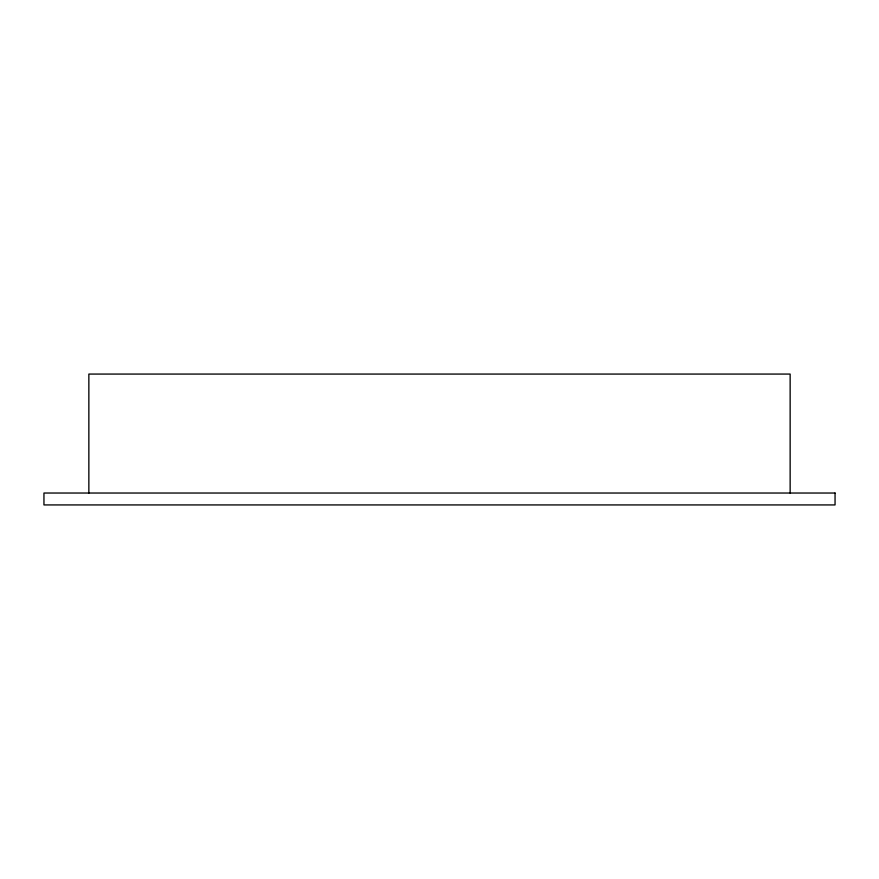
<?xml version="1.0" encoding="UTF-8"?>
<svg xmlns="http://www.w3.org/2000/svg" width="879" height="879" viewBox="0 0 879 879"><rect width="100%" height="100%" fill="white"/><g stroke="black" fill="none" stroke-linecap="round" stroke-linejoin="round"><path stroke-width="1.32" d="M790.144 493.031L790.144 374.069L88.856 374.069L88.856 493.031M835.05 493.031L43.95 493.031L43.95 504.931L835.05 504.931L835.05 493.031"/></g></svg>
